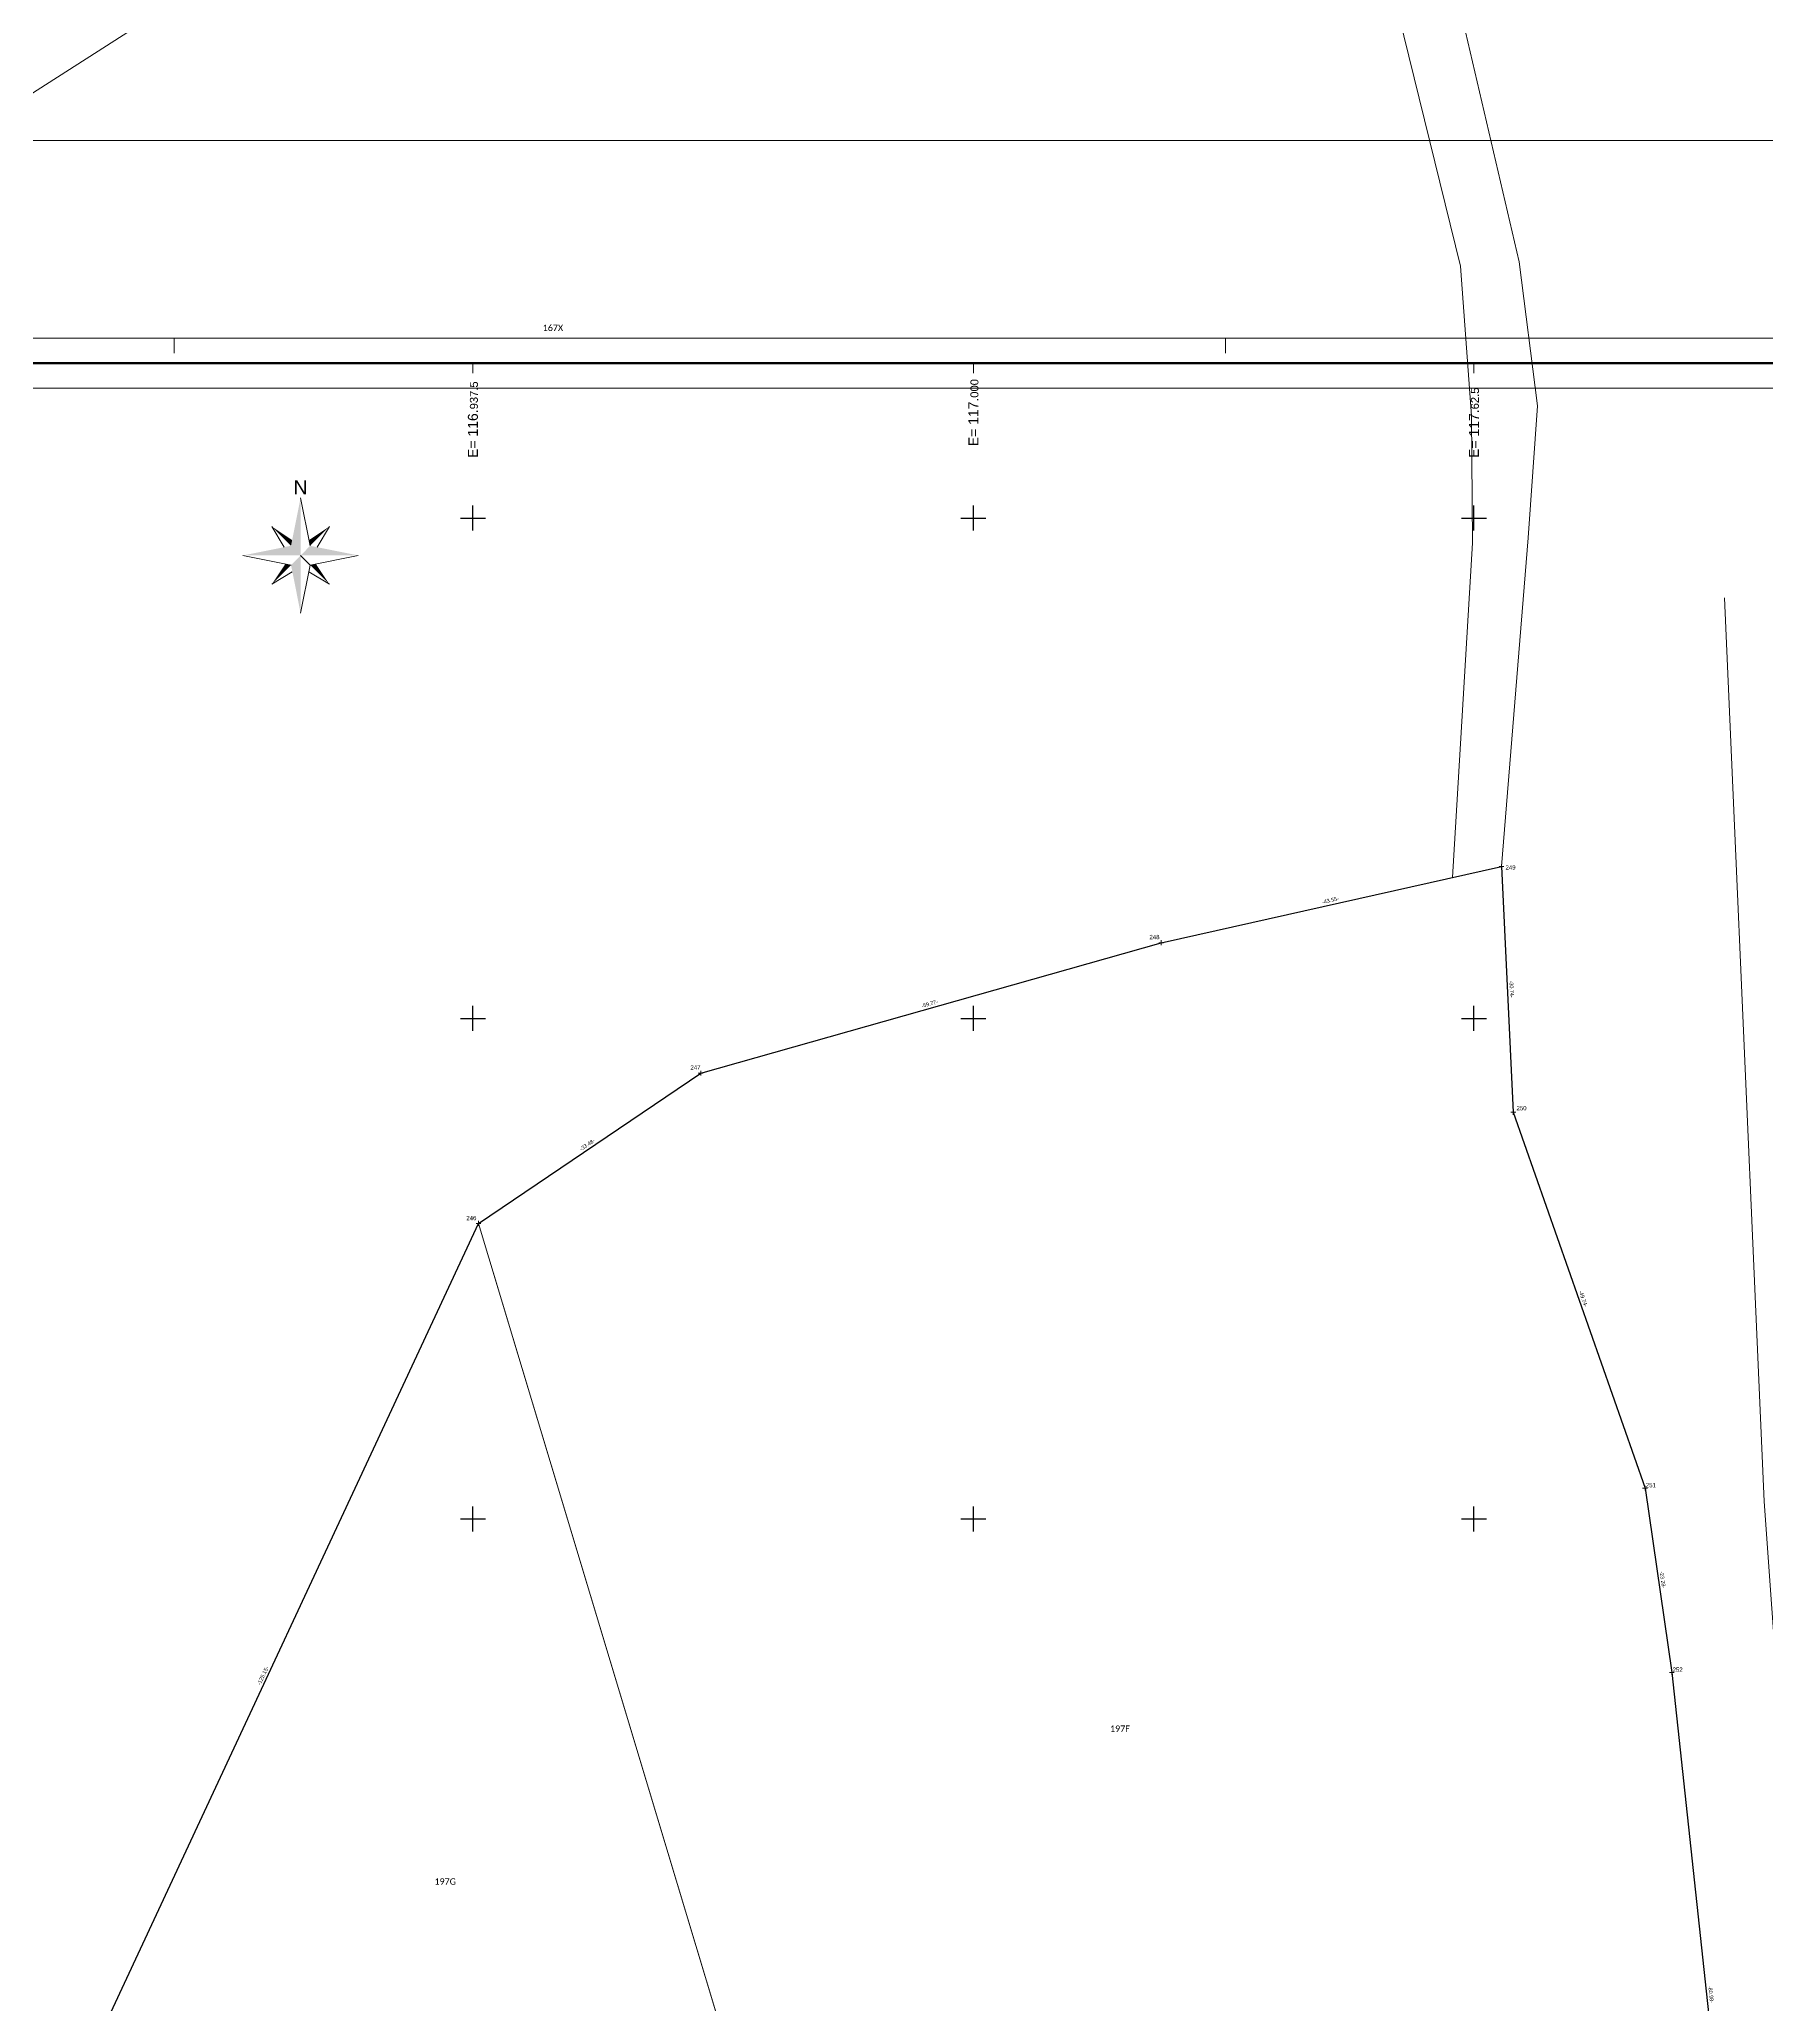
# Model space of a CAD drawing. Header units: metres. Extents: x 113120 to 240396, y 120329 to 242116.
# Drawn here: x 116883.4 to 117099.1, y 121251.8 to 121497.3 of the extents above; entities that cross this region are included whole.
import ezdxf
from ezdxf.enums import TextEntityAlignment as Align

# ---------------------------------------------------------------- set-up
doc = ezdxf.new("R2010")
doc.units = ezdxf.units.M
doc.header["$LTSCALE"] = 3
doc.header["$PDMODE"] = 2
doc.header["$PDSIZE"] = 0.3
doc.layers.get('0').update_dxf_attribs({"lineweight": 0})
for name, color, linetype, lineweight in [('Bordure', 1, 'Continuous', 0), ('Bpn_CaPa', 78, 'Continuous', 0), ('Bpt_CaNu', 7, 'Continuous', 0), ('Carroyage(1)', 7, 'Continuous', 0), ('Cotation Linéaire', 6, 'Continuous', 0), ('Limite de propriété', 5, 'Continuous', 30), ('Légende', 255, 'Continuous', 0), ('TopoAlt', 30, 'Continuous', 0), ('TOPOJIS', 5, 'Continuous', 0), ('TopoMat', 5, 'Continuous', 0)]:
    doc.layers.add(name, color=color, linetype=linetype, lineweight=lineweight)
doc.layers.add('Carroyage(1)_Croix', color=7, linetype='Continuous')
doc.layers.add('Carroyage(1)_Textes', color=7, linetype='Continuous')
doc.styles.add('Legend', font='')
doc.styles.get("Standard").update_dxf_attribs({"font": 'arial.ttf'})
doc.styles.get('Legend').set_extended_font_data('Calibri')

# ---------------------------------------------------------------- blocks, each defined once
blk = doc.blocks.new('TCPOINT')
at = {"color": 0}
blk.add_point((0, 0), dxfattribs=at)
at = {"layer": 'TopoAlt'}
blk.add_attdef('ALT', text='', height=0.3, dxfattribs=at).set_placement((0.1, -0.1), align=Align.TOP_LEFT)
at = {"layer": 'TopoMat'}
blk.add_attdef('MAT', (0.1, 0.1), '', height=0.3, dxfattribs=at)
blk = doc.blocks.new('Y003')
at = {"color": 0}
for p, q in [((0, 0), (1.03, -5.17)), ((-3.1, -3.1), (-1.77, -5.32)), ((3.1, -3.1), (1.77, -5.32)), ((-6.21, -6.21), (-1.03, -7.24)), ((1.03, -7.24), (6.21, -6.21)), ((-3.1, -9.31), (-0.89, -7.98)), ((3.1, -9.31), (0.89, -7.98))]:
    blk.add_line(p, q, dxfattribs=at)
blk.add_lwpolyline([(0, -12.41), (1.03, -7.24), (0, -6.21)], dxfattribs=at)
for points in [[(0, -6.21), (0, -6.21), (0, 0), (-1.03, -5.17)], [(-3.1, -3.1), (-1.03, -5.17), (-0.91, -4.56)], [(3.1, -3.1), (1.03, -5.17), (0.91, -4.56)], [(-6.21, -6.21), (-1.03, -5.17), (0, -6.21)], [(0, -6.21), (0, -12.41), (-1.03, -7.24)], [(0, -6.21), (6.21, -6.21), (1.03, -5.17)], [(-3.1, -9.31), (-1.03, -7.24), (-1.64, -7.12)], [(3.1, -9.31), (1.03, -7.24), (1.64, -7.12)]]:
    blk.add_solid(points, dxfattribs=at)
blk.add_text('N', height=1.5, dxfattribs=at).set_placement((-0.76, 0.37))

msp = doc.modelspace()

# ---------------------------------------------------------------- linework, layer by layer
at = {"flags": 128}
for points in [[(116736.27, 120667.93), (117313.77, 120667.93), (117313.77, 121484.68), (116736.27, 121484.68)], [(116775.21, 120723.71), (117287.71, 120723.71), (117287.71, 121453.71), (116775.21, 121453.71)]]:
    msp.add_lwpolyline(points, close=True, dxfattribs=at)
at = {"layer": 'Bordure', "flags": 128}
msp.add_lwpolyline([(117174.59, 120830.35), (117153.96, 120917.36), (117142.93, 120963.89), (117132.41, 121025.61), (117123.94, 121075.32), (117115.35, 121143.2), (117105.35, 121222.27), (117098.73, 121314.66), (117093.79, 121427.53)], dxfattribs=at)
at = {"layer": 'Bpn_CaPa'}
for p, q in [((116980.05, 121210.26), (116940.03, 121343.31, 99.28)), ((116940.03, 121343.31, 99.28), (116980.05, 121210.26))]:
    msp.add_line(p, q, dxfattribs=at)
for points in [[(116852.8, 121471.58), (116829.63, 121556.21), (116848.89, 121567.46), (116897.39, 121500.12), (116852.8, 121471.58)], [(117065.93, 121393.99), (117059.82, 121392.62), (117062.33, 121434.4), (117062.21, 121450.28), (117060.81, 121468.95), (117044.69, 121534.48), (117045.83, 121542.27), (117053.72, 121544.85), (117052.72, 121535.75), (117068.14, 121469.5), (117070.43, 121451.53), (117069.28, 121435.02), (117065.93, 121393.99)], [(116988.74, 121180.58), (116980.05, 121210.26), (116938.2, 121349.41), (116965.94, 121368.17), (117023.44, 121384.46), (117059.82, 121392.62), (117065.93, 121393.99), (117067.41, 121363.28), (117083.86, 121316.34), (117087.21, 121293.3), (117095.91, 121212.79), (116988.74, 121180.58)], [(116980.05, 121210.26), (116900.58, 121186.25), (116885.35, 121235.97), (116938.2, 121349.41), (116980.05, 121210.26)]]:
    msp.add_lwpolyline(points, close=True, dxfattribs=at)
at = {"layer": 'Carroyage(1)'}
for p, q in [((116900.21, 121459.96), (116900.21, 121458.09)), ((117031.46, 121459.96), (117031.46, 121458.09)), ((116937.5, 121456.84), (116937.5, 121455.59)), ((117000, 121456.84), (117000, 121455.59)), ((117062.5, 121456.84), (117062.5, 121455.59))]:
    msp.add_line(p, q, dxfattribs=at)
msp.add_lwpolyline([(116768.96, 120717.46), (117293.96, 120717.46), (117293.96, 121459.96), (116768.96, 121459.96)], close=True, dxfattribs=at)
at = {"layer": 'Carroyage(1)', "const_width": 0.312}
msp.add_lwpolyline([(116772.09, 120720.59), (117290.84, 120720.59), (117290.84, 121456.84), (116772.09, 121456.84)], close=True, dxfattribs=at)
at = {"layer": 'Carroyage(1)_Croix'}
for p, q in [((116937.5, 121435.94), (116937.5, 121439.06)), ((117000, 121435.94), (117000, 121439.06)), ((117062.5, 121435.94), (117062.5, 121439.06)), ((116935.94, 121437.5), (116939.06, 121437.5)), ((116998.44, 121437.5), (117001.56, 121437.5)), ((117060.94, 121437.5), (117064.06, 121437.5)), ((116935.94, 121375), (116939.06, 121375)), ((116937.5, 121373.44), (116937.5, 121376.56)), ((116998.44, 121375), (117001.56, 121375)), ((117000, 121373.44), (117000, 121376.56)), ((117060.94, 121375), (117064.06, 121375)), ((117062.5, 121373.44), (117062.5, 121376.56)), ((116937.5, 121310.94), (116937.5, 121314.06)), ((117000, 121310.94), (117000, 121314.06)), ((117062.5, 121310.94), (117062.5, 121314.06)), ((116935.94, 121312.5), (116939.06, 121312.5)), ((116998.44, 121312.5), (117001.56, 121312.5)), ((117060.94, 121312.5), (117064.06, 121312.5))]:
    msp.add_line(p, q, dxfattribs=at)
at = {"layer": 'Limite de propriété'}
for p, q in [((117023.44, 121384.46), (117065.93, 121393.99)), ((117065.93, 121393.99), (117067.41, 121363.28)), ((116965.94, 121368.17), (117023.44, 121384.46)), ((116938.2, 121349.41), (116965.94, 121368.17)), ((117067.41, 121363.28), (117083.86, 121316.34)), ((116885.35, 121235.97), (116938.2, 121349.41)), ((117083.86, 121316.34), (117087.21, 121293.3)), ((117087.21, 121293.3), (117095.91, 121212.79))]:
    msp.add_line(p, q, dxfattribs=at)

# ---------------------------------------------------------------- block references
at = {"layer": 'Légende', "xscale": 1.160802165586493, "yscale": 1.160802165586493, "zscale": 1.160802165586493}
msp.add_blockref('Y003', (116915.98, 121440.04), dxfattribs=at)
at = {"layer": 'TOPOJIS'}
ref = msp.add_blockref('TCPOINT', (117065.93, 121393.99), dxfattribs=at)
ref.add_attrib('MAT', '249', (117066.44, 121393.59), dxfattribs={"layer": 'TopoMat', "height": 0.54})
ref = msp.add_blockref('TCPOINT', (117023.44, 121384.46), dxfattribs=at)
ref.add_attrib('MAT', '248', (117021.98, 121384.9), dxfattribs={"layer": 'TopoMat', "height": 0.54})
ref = msp.add_blockref('TCPOINT', (116965.94, 121368.17), dxfattribs=at)
ref.add_attrib('MAT', '247', (116964.66, 121368.61), dxfattribs={"layer": 'TopoMat', "height": 0.54})
ref = msp.add_blockref('TCPOINT', (117067.41, 121363.28), dxfattribs=at)
ref.add_attrib('MAT', '250', (117067.81, 121363.53), dxfattribs={"layer": 'TopoMat', "height": 0.54})
ref = msp.add_blockref('TCPOINT', (116938.2, 121349.41), dxfattribs=at)
ref.add_attrib('MAT', '246', (116936.68, 121349.8), dxfattribs={"layer": 'TopoMat', "height": 0.54})
ref = msp.add_blockref('TCPOINT', (117083.86, 121316.34), dxfattribs=at)
ref.add_attrib('MAT', '251', (117083.96, 121316.44), dxfattribs={"layer": 'TopoMat', "height": 0.54})
ref = msp.add_blockref('TCPOINT', (117087.21, 121293.3), dxfattribs=at)
ref.add_attrib('MAT', '252', (117087.31, 121293.4), dxfattribs={"layer": 'TopoMat', "height": 0.54})

# ---------------------------------------------------------------- texts
at = {"layer": 'Bpt_CaNu', "char_height": 0.8, "attachment_point": 7, "style": 'Legend'}
for s, insert in [('167X', (116946.22, 121460.86)), ('197F', (117017.06, 121285.89)), ('197G', (116932.7, 121266.79))]:
    msp.add_mtext(s, dxfattribs=dict(at, insert=insert))
at = {"layer": 'Carroyage(1)_Textes'}
for s, height, p in [('937.5', 1, (116938.12, 121451.08)), ('000', 1, (117000.62, 121452.53)), ('62.5', 1, (117063.12, 121451.08)), ('E= 116.', 1.25, (116938.12, 121445.01)), ('E= 117.', 1.25, (117000.62, 121446.47)), ('E= 117.', 1.25, (117063.12, 121445.01))]:
    msp.add_text(s, height=height, rotation=90, dxfattribs=at).set_placement(p)
at = {"layer": 'Cotation Linéaire'}
for s, rotation, p in [('-43.55-', 12.638, (117044.62, 121389.53)), ('-30.74-', 272.7514, (117066.98, 121378.65)), ('-59.77-', 15.8251, (116994.6, 121376.61)), ('-33.48-', 34.0696, (116951.9, 121359.04)), ('-49.74-', 289.3216, (117075.93, 121339.92)), ('-23.28-', 278.2631, (117085.84, 121304.87)), ('-125.15-', 65.0167, (116911.49, 121292.82)), ('-80.98-', 276.1683, (117091.87, 121253.08))]:
    msp.add_text(s, height=0.48, rotation=rotation, dxfattribs=at).set_placement(p, align=Align.CENTER)

doc.saveas('drawing.dxf')
